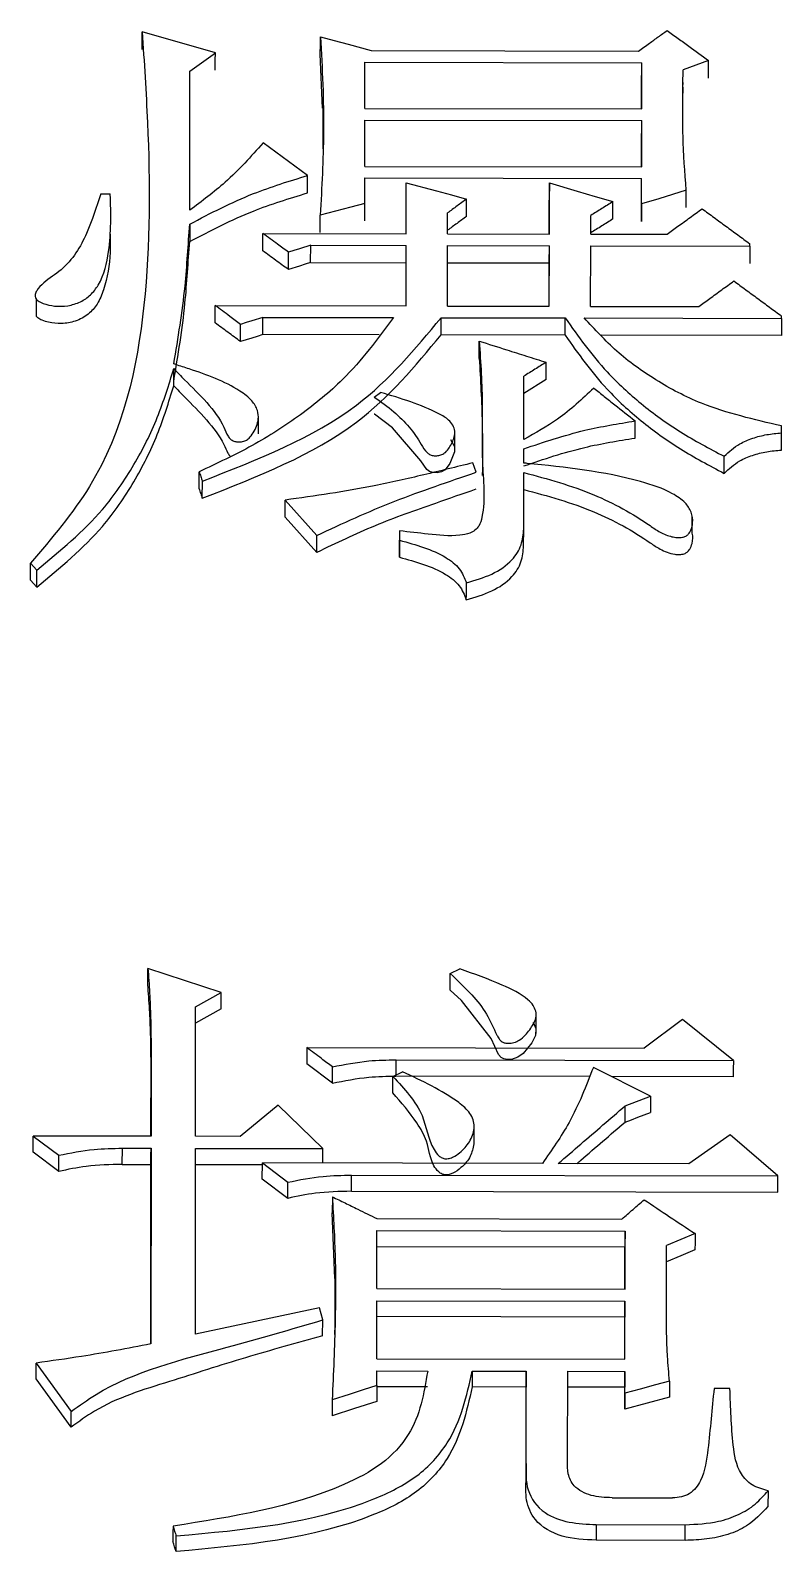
# Model space of a CAD drawing. Header units: millimetres. Extents: x 2301 to 4250, y 838 to 2217.
# Drawn here: x 2709.38 to 2711.93, y 1980.9 to 1986.07 of the extents above; entities that cross this region are included whole.
import ezdxf

# ---------------------------------------------------------------- set-up
doc = ezdxf.new("R2010")
doc.units = ezdxf.units.MM

msp = doc.modelspace()

# ---------------------------------------------------------------- linework, layer by layer
at = {"color": 7, "linetype": 'Continuous', "lineweight": 25}
for p, q in [((2709.756, 1986.0087), (2709.7563, 1986.0686)), ((2710.0051, 1985.9974), (2709.7563, 1986.0685)), ((2709.9185, 1985.9348), (2710.0051, 1985.9974)), ((2710.369, 1985.8084), (2710.3618, 1985.9919)), ((2710.5351, 1986.0043), (2711.4438, 1986.0027)), ((2709.9182, 1985.462), (2709.9185, 1985.9348)), ((2710.5134, 1985.8079), (2710.5135, 1985.9651)), ((2710.5135, 1985.9651), (2711.4546, 1985.9634)), ((2711.4545, 1985.8061), (2711.4546, 1985.9634)), ((2711.4543, 1985.8061), (2711.4543, 1985.9037)), ((2711.5949, 1985.8799), (2711.5948, 1985.8595)), ((2711.5949, 1985.8799), (2711.595, 1985.8957)), ((2710.3709, 1985.8097), (2710.3706, 1985.6701)), ((2710.5134, 1985.8079), (2711.4545, 1985.8061)), ((2710.5133, 1985.6109), (2710.5134, 1985.7685)), ((2710.5134, 1985.7685), (2711.4545, 1985.7668)), ((2711.4544, 1985.6092), (2711.4545, 1985.7668)), ((2710.3185, 1985.5797), (2710.1672, 1985.6904)), ((2711.4542, 1985.6092), (2711.4542, 1985.7073)), ((2710.5132, 1985.5715), (2711.4543, 1985.5697)), ((2710.5132, 1985.4846), (2710.5132, 1985.5715)), ((2710.5133, 1985.6109), (2711.4544, 1985.6092)), ((2711.4543, 1985.4829), (2711.4543, 1985.5697)), ((2709.6154, 1985.5179), (2709.6478, 1985.5178)), ((2710.6538, 1985.3816), (2710.6539, 1985.5554)), ((2711.1406, 1985.5545), (2711.1404, 1985.4954)), ((2711.1405, 1985.3807), (2711.1406, 1985.5545)), ((2711.6055, 1985.4708), (2711.6058, 1985.53)), ((2710.6535, 1985.3816), (2710.6536, 1985.4962)), ((2711.1403, 1985.3807), (2711.1404, 1985.4954)), ((2711.4541, 1985.4238), (2711.4541, 1985.5105)), ((2711.4543, 1985.4829), (2711.4541, 1985.4238)), ((2709.6496, 1985.4394), (2709.6496, 1985.4397)), ((2709.9182, 1985.4146), (2709.918, 1985.3556)), ((2710.3615, 1985.3864), (2710.3617, 1985.4454)), ((2710.7944, 1985.3814), (2710.7944, 1985.4525)), ((2711.2812, 1985.3805), (2711.2812, 1985.4437)), ((2710.1667, 1985.3236), (2710.167, 1985.3825)), ((2710.167, 1985.3825), (2710.6538, 1985.3816)), ((2710.7944, 1985.3814), (2711.1405, 1985.3807)), ((2711.2812, 1985.3805), (2711.5408, 1985.38)), ((2710.2532, 1985.2602), (2710.2535, 1985.3191)), ((2710.329, 1985.2838), (2710.3292, 1985.3427)), ((2710.3292, 1985.3427), (2710.6537, 1985.3421)), ((2710.6535, 1985.2832), (2710.6537, 1985.3421)), ((2710.6536, 1985.1361), (2710.6537, 1985.3421)), ((2710.7942, 1985.1358), (2710.7944, 1985.3418)), ((2710.7944, 1985.3418), (2711.1405, 1985.3412)), ((2711.1403, 1985.2823), (2711.1405, 1985.3412)), ((2711.1404, 1985.1352), (2711.1405, 1985.3412)), ((2711.281, 1985.1349), (2711.2811, 1985.3409)), ((2711.2811, 1985.3409), (2711.822, 1985.3399)), ((2711.822, 1985.3399), (2711.8218, 1985.281)), ((2711.822, 1985.3399), (2711.822, 1985.3478)), ((2710.329, 1985.2838), (2710.6535, 1985.2832)), ((2710.6534, 1985.1361), (2710.6535, 1985.2832)), ((2710.7941, 1985.2829), (2711.1403, 1985.2823)), ((2711.1402, 1985.1352), (2711.1403, 1985.2823)), ((2709.3958, 1985.1607), (2709.3956, 1985.1016)), ((2710.0043, 1985.0786), (2710.0046, 1985.1373)), ((2710.0046, 1985.1373), (2710.6536, 1985.1361)), ((2710.7942, 1985.1358), (2711.1404, 1985.1352)), ((2711.281, 1985.1349), (2711.6488, 1985.1343)), ((2710.0908, 1985.0151), (2710.0911, 1985.0736)), ((2710.1666, 1985.0387), (2710.1668, 1985.0973)), ((2710.1668, 1985.0973), (2710.6103, 1985.0965)), ((2710.7723, 1985.0376), (2710.7726, 1985.0962)), ((2710.7726, 1985.0962), (2711.1945, 1985.0954)), ((2711.2594, 1985.0953), (2711.93, 1985.0941)), ((2711.93, 1985.0941), (2711.9298, 1985.0355)), ((2711.93, 1985.0941), (2711.93, 1985.102)), ((2710.5622, 1985.038), (2710.1666, 1985.0387)), ((2711.1942, 1985.0368), (2710.7723, 1985.0376)), ((2711.9298, 1985.0355), (2711.3171, 1985.0366)), ((2709.8636, 1984.8648), (2709.8638, 1984.9232)), ((2711.0536, 1984.6821), (2711.0537, 1984.8971)), ((2711.1292, 1984.8863), (2711.0535, 1984.8387)), ((2710.5453, 1984.8264), (2710.5669, 1984.8423)), ((2710.1514, 1984.7017), (2710.1516, 1984.7601)), ((2711.432, 1984.687), (2711.4322, 1984.7451)), ((2710.8189, 1984.6411), (2710.8191, 1984.6995)), ((2711.9295, 1984.6463), (2711.9298, 1984.7044)), ((2711.9298, 1984.7044), (2711.9298, 1984.7283)), ((2711.0535, 1984.6022), (2711.0536, 1984.6502)), ((2710.8912, 1984.5707), (2710.8804, 1984.6026)), ((2711.7348, 1984.567), (2711.735, 1984.625)), ((2709.9499, 1984.5145), (2709.9501, 1984.5724)), ((2709.9607, 1984.4826), (2709.9609, 1984.5405)), ((2711.0534, 1984.3786), (2711.0535, 1984.5701)), ((2710.2421, 1984.476), (2710.3502, 1984.3559)), ((2710.35, 1984.2982), (2710.2419, 1984.4182)), ((2711.626, 1984.3639), (2711.6262, 1984.4219)), ((2710.35, 1984.2982), (2710.3502, 1984.3559)), ((2710.6312, 1984.2817), (2710.6315, 1984.3393)), ((2710.6315, 1984.3713), (2710.6313, 1984.3136)), ((2710.6315, 1984.3713), (2710.6315, 1984.3393)), ((2711.0531, 1984.3209), (2711.0534, 1984.3786)), ((2710.6313, 1984.3136), (2710.6312, 1984.2817)), ((2709.3765, 1984.2039), (2709.3768, 1984.2614)), ((2709.3766, 1984.2616), (2709.3982, 1984.2375)), ((2709.398, 1984.18), (2709.3982, 1984.2375)), ((2709.398, 1984.18), (2709.3764, 1984.2041)), ((2710.0247, 1982.8021), (2709.776, 1982.8839)), ((2710.8036, 1982.8658), (2710.836, 1982.8819)), ((2710.8034, 1982.8101), (2710.8036, 1982.8658)), ((2709.9381, 1982.7534), (2710.0247, 1982.8021)), ((2709.9378, 1982.3127), (2709.9381, 1982.7534)), ((2710.0245, 1982.7465), (2709.9379, 1982.6978)), ((2711.0952, 1982.6627), (2711.0955, 1982.7187)), ((2711.5931, 1982.7096), (2711.4633, 1982.6121)), ((2711.7661, 1982.5707), (2711.5931, 1982.7096)), ((2709.7866, 1982.6314), (2709.7864, 1982.313)), ((2709.7864, 1982.5761), (2709.7866, 1982.6314)), ((2709.7862, 1982.313), (2709.7864, 1982.5761)), ((2710.3166, 1982.6142), (2711.4633, 1982.6121)), ((2710.6193, 1982.5211), (2710.6195, 1982.5728)), ((2710.6195, 1982.5728), (2711.7661, 1982.5707)), ((2710.4029, 1982.4935), (2710.3164, 1982.5588)), ((2710.4029, 1982.4935), (2710.4031, 1982.5488)), ((2710.6087, 1982.5158), (2710.6411, 1982.532)), ((2711.2765, 1982.5163), (2710.6192, 1982.5175)), ((2711.4848, 1982.4488), (2711.2901, 1982.5471)), ((2711.7659, 1982.5154), (2711.3514, 1982.5162)), ((2710.2191, 1982.4184), (2710.0893, 1982.3124)), ((2710.3705, 1982.271), (2710.2191, 1982.4184)), ((2711.398, 1982.3612), (2711.3982, 1982.4163)), ((2711.3982, 1982.4163), (2711.4848, 1982.4488)), ((2709.3859, 1982.2587), (2709.3861, 1982.3137)), ((2709.3861, 1982.3137), (2709.4726, 1982.2481)), ((2709.7864, 1982.313), (2709.3861, 1982.3137)), ((2710.0893, 1982.3124), (2709.9378, 1982.3127)), ((2710.8848, 1982.2863), (2710.885, 1982.3418)), ((2711.7551, 1982.3175), (2711.6144, 1982.2196)), ((2711.9173, 1982.1781), (2711.7551, 1982.3175)), ((2709.4724, 1982.1932), (2709.3859, 1982.2587)), ((2709.6887, 1982.2173), (2709.689, 1982.2722)), ((2709.689, 1982.2722), (2709.7863, 1982.2721)), ((2709.7863, 1982.2721), (2709.7859, 1981.607)), ((2709.9373, 1981.6397), (2709.9378, 1982.2718)), ((2709.9378, 1982.2718), (2710.3705, 1982.271)), ((2709.4724, 1982.1932), (2709.4726, 1982.2481)), ((2709.6887, 1982.2173), (2709.7861, 1982.2171)), ((2709.7857, 1981.6069), (2709.7861, 1982.2171)), ((2709.9375, 1982.2169), (2710.1649, 1982.2164)), ((2710.1647, 1982.1674), (2710.1649, 1982.2222)), ((2710.1649, 1982.2222), (2710.2514, 1982.1566)), ((2711.1168, 1982.2205), (2710.1649, 1982.2222)), ((2711.6144, 1982.2196), (2711.1709, 1982.2204)), ((2710.2512, 1982.1018), (2710.1647, 1982.1674)), ((2710.4675, 1982.126), (2710.4678, 1982.1807)), ((2710.4678, 1982.1807), (2711.9173, 1982.1781)), ((2710.4028, 1982.1071), (2710.4026, 1982.0524)), ((2710.4675, 1982.126), (2711.917, 1982.1233)), ((2710.4111, 1981.8289), (2710.4026, 1982.0524)), ((2710.5542, 1982.033), (2711.3871, 1982.0315)), ((2710.554, 1981.7949), (2710.5542, 1981.992)), ((2710.5542, 1981.992), (2711.3979, 1981.9905)), ((2711.3979, 1981.9905), (2711.3977, 1981.9359)), ((2711.3978, 1981.7933), (2711.3979, 1981.9905)), ((2711.3977, 1981.9359), (2710.5539, 1981.9375)), ((2711.3976, 1981.7933), (2711.3977, 1981.9359)), ((2711.5383, 1981.6861), (2711.5385, 1981.941)), ((2710.554, 1981.7949), (2711.3978, 1981.7933)), ((2710.5538, 1981.5561), (2710.554, 1981.7538)), ((2710.554, 1981.7538), (2711.3977, 1981.7522)), ((2711.3977, 1981.7522), (2711.3975, 1981.698)), ((2711.3976, 1981.5546), (2711.3977, 1981.7522)), ((2710.3593, 1981.7294), (2709.9373, 1981.6397)), ((2710.3701, 1981.6883), (2710.3593, 1981.7294)), ((2711.3975, 1981.698), (2710.5538, 1981.6995)), ((2711.3974, 1981.5546), (2711.3975, 1981.698)), ((2710.3698, 1981.6341), (2710.3701, 1981.6882)), ((2709.3961, 1981.4878), (2709.3964, 1981.5418)), ((2709.3964, 1981.5418), (2709.515, 1981.377)), ((2710.5538, 1981.5561), (2711.3976, 1981.5546)), ((2709.5147, 1981.3232), (2709.3961, 1981.4878)), ((2710.5538, 1981.5149), (2710.7269, 1981.5146)), ((2710.5538, 1981.4654), (2710.5538, 1981.5149)), ((2710.8783, 1981.5143), (2710.8781, 1981.4604)), ((2710.8783, 1981.5143), (2711.0622, 1981.514)), ((2711.062, 1981.2002), (2711.0622, 1981.514)), ((2711.0622, 1981.514), (2711.062, 1981.4601)), ((2711.2026, 1981.2082), (2711.2029, 1981.5137)), ((2711.2029, 1981.5137), (2711.3976, 1981.5134)), ((2711.3976, 1981.5134), (2711.3973, 1981.4594)), ((2711.3975, 1981.4391), (2711.3976, 1981.5134)), ((2710.5538, 1981.4654), (2710.5535, 1981.4116)), ((2710.7266, 1981.4607), (2710.5538, 1981.461)), ((2711.062, 1981.4601), (2710.8781, 1981.4604)), ((2711.0618, 1981.1467), (2711.062, 1981.4601)), ((2711.3973, 1981.4594), (2711.2026, 1981.4598)), ((2711.3973, 1981.3853), (2711.3973, 1981.4594)), ((2711.549, 1981.4801), (2711.5487, 1981.4262)), ((2711.7545, 1981.455), (2711.7004, 1981.4551)), ((2709.5147, 1981.3232), (2709.515, 1981.377)), ((2711.062, 1981.2002), (2711.0618, 1981.1466)), ((2711.0603, 1981.1627), (2711.06, 1981.1086)), ((2711.354, 1981.0838), (2711.5595, 1981.0834)), ((2711.8841, 1981.1077), (2711.8838, 1981.0543)), ((2711.2998, 1980.9928), (2711.2996, 1980.9395)), ((2711.2998, 1980.9928), (2711.6027, 1980.9922)), ((2711.6025, 1980.9389), (2711.6027, 1980.9922)), ((2709.8717, 1980.9007), (2709.8719, 1980.9539)), ((2711.6025, 1980.9389), (2711.2996, 1980.9395))]:
    msp.add_line(p, q, dxfattribs=at)
at = {"color": 7, "linetype": 'Continuous', "lineweight": 25, "flags": 128}
for points in [[(2710.3618, 1985.9919), (2710.362, 1986.0254), (2710.3621, 1986.0517)], [(2710.3621, 1986.0517), (2710.4094, 1986.0388), (2710.4568, 1986.0258), (2710.5351, 1986.0043)], [(2710.0048, 1985.9377), (2710.005, 1985.9712), (2710.0051, 1985.9974)], [(2711.4543, 1985.9037), (2711.4545, 1985.9371), (2711.4546, 1985.9634)], [(2711.6817, 1985.9708), (2711.6601, 1985.963), (2711.6385, 1985.9552), (2711.6168, 1985.9474), (2711.5952, 1985.9395)], [(2711.6815, 1985.9111), (2711.6816, 1985.9445), (2711.6817, 1985.9708)], [(2711.4542, 1985.7073), (2711.4544, 1985.7406), (2711.4545, 1985.7668)], [(2710.3183, 1985.5205), (2710.3184, 1985.5501), (2710.3185, 1985.5797)], [(2711.4541, 1985.5105), (2711.4542, 1985.5437), (2711.4543, 1985.5697)], [(2710.6536, 1985.4962), (2710.6538, 1985.5294), (2710.6539, 1985.5554)], [(2710.6539, 1985.5554), (2710.7566, 1985.5276), (2710.808, 1985.5137), (2710.8594, 1985.4998)], [(2711.1406, 1985.5545), (2711.2346, 1985.5269), (2711.2958, 1985.5089), (2711.3569, 1985.491)], [(2711.6058, 1985.53), (2711.5591, 1985.5155), (2711.5125, 1985.501), (2711.4543, 1985.4829)], [(2710.5132, 1985.4846), (2710.4656, 1985.4723), (2710.4137, 1985.4588), (2710.3617, 1985.4454)], [(2710.5129, 1985.4255), (2710.5131, 1985.4586), (2710.5132, 1985.4846)], [(2710.8591, 1985.4407), (2710.8592, 1985.4738), (2710.8594, 1985.4998)], [(2711.3567, 1985.4319), (2711.3568, 1985.465), (2711.3569, 1985.491)], [(2710.3292, 1985.3427), (2710.2913, 1985.3309), (2710.2724, 1985.325), (2710.2535, 1985.3191)], [(2710.329, 1985.2838), (2710.31, 1985.2779), (2710.2911, 1985.272), (2710.2532, 1985.2602)], [(2710.1668, 1985.0973), (2710.1289, 1985.0855), (2710.11, 1985.0796), (2710.0911, 1985.0736)], [(2711.1942, 1985.0368), (2711.1943, 1985.0563), (2711.1944, 1985.0759), (2711.1945, 1985.0954)], [(2710.1666, 1985.0387), (2710.1476, 1985.0328), (2710.1287, 1985.0269), (2710.0908, 1985.0151)], [(2710.9021, 1984.9581), (2710.9022, 1984.9873), (2710.9023, 1985.0166)], [(2711.1292, 1984.8863), (2711.1293, 1984.919), (2711.1295, 1984.9446)], [(2710.805, 1984.6825), (2710.8178, 1984.6583), (2710.8186, 1984.6398), (2710.8021, 1984.6004), (2710.7859, 1984.5795), (2710.7739, 1984.5724), (2710.7597, 1984.5691), (2710.7446, 1984.5697), (2710.7333, 1984.5735), (2710.7242, 1984.5801), (2710.7036, 1984.61), (2710.6078, 1984.7214), (2710.5457, 1984.7677), (2710.5451, 1984.7682), (2710.5451, 1984.7682)], [(2710.2419, 1984.4182), (2710.242, 1984.4506), (2710.2421, 1984.476)], [(2710.8583, 1984.1373), (2710.8584, 1984.1536), (2710.8584, 1984.1698), (2710.8586, 1984.1947)], [(2709.7757, 1982.8282), (2709.7758, 1982.8594), (2709.776, 1982.8839)], [(2710.0245, 1982.7465), (2710.0246, 1982.7776), (2710.0247, 1982.8021)], [(2711.0856, 1982.7014), (2711.0946, 1982.6793), (2711.0937, 1982.6558), (2711.0807, 1982.6311), (2711.051, 1982.5943), (2711.0333, 1982.5818), (2711.0116, 1982.5745), (2710.9968, 1982.5737), (2710.9861, 1982.5758), (2710.9769, 1982.581), (2710.9678, 1982.5914), (2710.9425, 1982.6451), (2710.8415, 1982.7744), (2710.8034, 1982.8101), (2710.8034, 1982.8101)], [(2710.3166, 1982.6142), (2710.3165, 1982.5832), (2710.3164, 1982.5588)], [(2711.7661, 1982.5707), (2711.766, 1982.5398), (2711.7659, 1982.5154)], [(2710.6084, 1982.4605), (2710.6085, 1982.4815), (2710.6086, 1982.4986), (2710.6087, 1982.5158)], [(2711.4848, 1982.4488), (2711.4846, 1982.4179), (2711.4845, 1982.3937)], [(2711.398, 1982.3612), (2711.4196, 1982.3693), (2711.4413, 1982.3774), (2711.4845, 1982.3937)], [(2709.7861, 1982.2171), (2709.7862, 1982.2479), (2709.7863, 1982.2721)], [(2710.3703, 1982.2219), (2710.3704, 1982.2468), (2710.3705, 1982.271)], [(2710.2512, 1982.1018), (2710.2513, 1982.1292), (2710.2514, 1982.1566)], [(2711.917, 1982.1233), (2711.9172, 1982.154), (2711.9173, 1982.1781)], [(2711.6359, 1981.9818), (2711.5872, 1981.9614), (2711.5385, 1981.941)], [(2711.6359, 1981.9818), (2711.6358, 1981.9513), (2711.6356, 1981.9273)], [(2711.6356, 1981.9273), (2711.587, 1981.9069), (2711.5383, 1981.8865)], [(2710.5538, 1981.4654), (2710.5072, 1981.4503), (2710.4605, 1981.4351), (2710.4023, 1981.4162)], [(2711.3975, 1981.4391), (2711.3974, 1981.409), (2711.3973, 1981.3853)], [(2711.549, 1981.4801), (2711.5014, 1981.4672), (2711.4495, 1981.4532), (2711.3975, 1981.4391)], [(2710.4023, 1981.4162), (2710.4022, 1981.3861), (2710.4021, 1981.3624)], [(2710.5535, 1981.4116), (2710.4778, 1981.387), (2710.4021, 1981.3624)], [(2711.5487, 1981.4262), (2711.473, 1981.4058), (2711.3973, 1981.3853)], [(2709.8611, 1980.9871), (2709.861, 1980.9655), (2709.8609, 1980.9497), (2709.8609, 1980.9339)]]:
    msp.add_lwpolyline(points, dxfattribs=at)
at = {"color": 7, "linetype": 'Continuous', "lineweight": 25}
for points, knots in [([(2709.7563, 1986.0685), (2709.763, 1985.9656), (2709.783, 1985.657), (2709.7855, 1985.1389), (2709.6704, 1984.607), (2709.449, 1984.3465), (2709.3768, 1984.2615)], [0, 0, 0, 0, 0.166549, 0.499386, 0.836693, 1, 1, 1, 1]), ([(2710.3621, 1986.0517), (2710.3652, 1985.9977), (2710.3715, 1985.8896), (2710.3748, 1985.6875), (2710.3668, 1985.5393), (2710.3617, 1985.4454)], [0, 0, 0, 0, 0.268275, 0.536589, 1, 1, 1, 1]), ([(2711.4438, 1986.0027), (2711.4561, 1986.0116), (2711.4786, 1986.0278), (2711.511, 1986.0513), (2711.5311, 1986.0658), (2711.5412, 1986.0731)], [0, 0, 0, 0, 0.380769, 0.690384, 1, 1, 1, 1]), ([(2711.5412, 1986.0731), (2711.5535, 1986.0641), (2711.5782, 1986.0461), (2711.6251, 1986.0121), (2711.6596, 1985.9869), (2711.6817, 1985.9708)], [0, 0, 0, 0, 0.263606, 0.527212, 1, 1, 1, 1]), ([(2711.6058, 1985.53), (2711.6013, 1985.5912), (2711.5946, 1985.6831), (2711.5938, 1985.8196), (2711.5947, 1985.8949), (2711.5952, 1985.9395)], [0, 0, 0, 0, 0.448128, 0.672146, 1, 1, 1, 1]), ([(2710.1671, 1985.6904), (2710.1261, 1985.6444), (2710.0524, 1985.5617), (2709.9595, 1985.4926), (2709.9182, 1985.462)], [0, 0, 0, 0, 0.556386, 1, 1, 1, 1]), ([(2709.9182, 1985.4146), (2709.9888, 1985.4515), (2710.1154, 1985.5175), (2710.2563, 1985.5607), (2710.3185, 1985.5797)], [0, 0, 0, 0, 0.557889, 1, 1, 1, 1]), ([(2709.6154, 1985.5179), (2709.6012, 1985.4727), (2709.5727, 1985.3819), (2709.5087, 1985.2728), (2709.4294, 1985.2238), (2709.4003, 1985.1945), (2709.3922, 1985.1775), (2709.3917, 1985.1679), (2709.3952, 1985.1601), (2709.4044, 1985.1516), (2709.4254, 1985.1416), (2709.4597, 1985.1343), (2709.5042, 1985.1349), (2709.5469, 1985.1486), (2709.5834, 1985.1732), (2709.6247, 1985.2295), (2709.6512, 1985.347), (2709.6503, 1985.4514), (2709.6479, 1985.5168), (2709.6478, 1985.5178)], [0, 0, 0, 0, 0.151233, 0.303883, 0.374011, 0.409204, 0.423453, 0.431523, 0.439658, 0.449578, 0.466985, 0.502292, 0.54077, 0.580871, 0.619435, 0.66251, 0.788746, 0.996839, 1, 1, 1, 1]), ([(2709.918, 1985.3556), (2709.9886, 1985.3924), (2710.1152, 1985.4584), (2710.256, 1985.5015), (2710.3183, 1985.5205)], [0, 0, 0, 0, 0.557853, 1, 1, 1, 1]), ([(2710.8594, 1985.4998), (2710.8539, 1985.4958), (2710.8431, 1985.488), (2710.8269, 1985.4761), (2710.8107, 1985.4643), (2710.7998, 1985.4564), (2710.7944, 1985.4525)], [0, 0, 0, 0, 0.25, 0.5, 0.75, 1, 1, 1, 1]), ([(2711.3569, 1985.491), (2711.3506, 1985.487), (2711.338, 1985.4792), (2711.3191, 1985.4673), (2711.3001, 1985.4555), (2711.2875, 1985.4476), (2711.2812, 1985.4437)], [0, 0, 0, 0, 0.25, 0.5, 0.75, 1, 1, 1, 1]), ([(2711.5408, 1985.38), (2711.5531, 1985.389), (2711.5792, 1985.408), (2711.6188, 1985.4369), (2711.6462, 1985.4568), (2711.6598, 1985.4667)], [0, 0, 0, 0, 0.3115382, 0.6557691, 1, 1, 1, 1]), ([(2711.6598, 1985.4667), (2711.6733, 1985.4568), (2711.7004, 1985.437), (2711.7409, 1985.4073), (2711.7815, 1985.3776), (2711.8085, 1985.3577), (2711.822, 1985.3478)], [0, 0, 0, 0, 0.25, 0.5, 0.749999, 1, 1, 1, 1]), ([(2709.8638, 1984.939), (2709.8785, 1985.0271), (2709.899, 1985.1503), (2709.9105, 1985.3091), (2709.9156, 1985.3794), (2709.9182, 1985.4146)], [0, 0, 0, 0, 0.556742, 0.778364, 1, 1, 1, 1]), ([(2710.8591, 1985.4407), (2710.8483, 1985.4328), (2710.8267, 1985.4171), (2710.8051, 1985.4014), (2710.7944, 1985.3936)], [0, 0, 0, 0, 0.501621, 1, 1, 1, 1]), ([(2711.3567, 1985.4319), (2711.3441, 1985.424), (2711.3189, 1985.4083), (2711.2937, 1985.3926), (2711.2812, 1985.3848)], [0, 0, 0, 0, 0.501389, 1, 1, 1, 1]), ([(2709.6474, 1985.3803), (2709.6478, 1985.3597), (2709.6489, 1985.2963), (2709.6356, 1985.2157), (2709.6075, 1985.1446), (2709.5747, 1985.1066), (2709.5315, 1985.0829), (2709.4834, 1985.0743), (2709.4445, 1985.0783), (2709.4177, 1985.0864), (2709.4028, 1985.0937), (2709.3974, 1985.0997), (2709.3957, 1985.1017)], [0, 0, 0, 0, 0.1404053, 0.4302282, 0.5473222, 0.6428924, 0.7387769, 0.8266899, 0.9073746, 0.9498224, 0.983728, 1, 1, 1, 1]), ([(2710.2535, 1985.3191), (2710.2411, 1985.3281), (2710.2205, 1985.3432), (2710.1917, 1985.3644), (2710.1752, 1985.3765), (2710.167, 1985.3825)], [0, 0, 0, 0, 0.42836, 0.71418, 1, 1, 1, 1]), ([(2709.8636, 1984.8807), (2709.8783, 1984.9687), (2709.8988, 1985.0918), (2709.9103, 1985.2505), (2709.9154, 1985.3205), (2709.918, 1985.3556)], [0, 0, 0, 0, 0.557466, 0.778726, 1, 1, 1, 1]), ([(2710.2532, 1985.2602), (2710.2388, 1985.2707), (2710.21, 1985.2919), (2710.1812, 1985.313), (2710.1667, 1985.3236)], [0, 0, 0, 0, 0.4999989, 1, 1, 1, 1]), ([(2711.6488, 1985.1343), (2711.6612, 1985.1433), (2711.6872, 1985.1623), (2711.7269, 1985.1913), (2711.7542, 1985.2113), (2711.7678, 1985.2212)], [0, 0, 0, 0, 0.311538, 0.655769, 1, 1, 1, 1]), ([(2711.7678, 1985.2212), (2711.7814, 1985.2113), (2711.8084, 1985.1914), (2711.8489, 1985.1616), (2711.8895, 1985.1318), (2711.9165, 1985.1119), (2711.93, 1985.102)], [0, 0, 0, 0, 0.25, 0.5, 0.749999, 1, 1, 1, 1]), ([(2710.0911, 1985.0736), (2710.0787, 1985.0827), (2710.0581, 1985.0979), (2710.0293, 1985.1191), (2710.0128, 1985.1312), (2710.0046, 1985.1373)], [0, 0, 0, 0, 0.42836, 0.71418, 1, 1, 1, 1]), ([(2710.6103, 1985.0965), (2710.5567, 1985.0238), (2710.4678, 1984.9033), (2710.2961, 1984.7631), (2710.1323, 1984.6578), (2710.0111, 1984.601), (2709.9501, 1984.5724)], [0, 0, 0, 0, 0.333002, 0.552476, 0.774971, 1, 1, 1, 1]), ([(2709.9609, 1984.5405), (2710.1494, 1984.6142), (2710.481, 1984.7439), (2710.6847, 1984.99), (2710.7726, 1985.0962)], [0, 0, 0, 0, 0.568507, 1, 1, 1, 1]), ([(2710.0908, 1985.0151), (2710.0764, 1985.0257), (2710.0476, 1985.0469), (2710.0187, 1985.0681), (2710.0043, 1985.0786)], [0, 0, 0, 0, 0.499999, 1, 1, 1, 1]), ([(2711.1945, 1985.0954), (2711.239, 1985.0324), (2711.3127, 1984.9281), (2711.4512, 1984.8018), (2711.5843, 1984.7048), (2711.6846, 1984.6517), (2711.735, 1984.625)], [0, 0, 0, 0, 0.333809, 0.553089, 0.775219, 1, 1, 1, 1]), ([(2711.9298, 1984.7283), (2711.8369, 1984.7497), (2711.685, 1984.7848), (2711.5008, 1984.8809), (2711.366, 1984.9792), (2711.2947, 1985.0568), (2711.2594, 1985.0953)], [0, 0, 0, 0, 0.3474556, 0.5685851, 0.7859793, 1, 1, 1, 1]), ([(2709.9607, 1984.4826), (2710.1492, 1984.5562), (2710.4807, 1984.6857), (2710.6844, 1984.9315), (2710.7723, 1985.0376)], [0, 0, 0, 0, 0.568619, 1, 1, 1, 1]), ([(2710.9023, 1985.0166), (2710.9071, 1984.9429), (2710.916, 1984.8066), (2710.9075, 1984.6073), (2710.9254, 1984.4704), (2710.9048, 1984.3915), (2710.8887, 1984.3728), (2710.8664, 1984.3612), (2710.8121, 1984.3513), (2710.7314, 1984.3601), (2710.6637, 1984.3677), (2710.6315, 1984.3713)], [0, 0, 0, 0, 0.257646, 0.476387, 0.695123, 0.731871, 0.752191, 0.772588, 0.805426, 0.907711, 1, 1, 1, 1]), ([(2710.9023, 1985.0166), (2710.9334, 1985.0067), (2710.9868, 1984.9898), (2711.0625, 1984.9659), (2711.1071, 1984.9517), (2711.1295, 1984.9446)], [0, 0, 0, 0, 0.4104162, 0.7052081, 1, 1, 1, 1]), ([(2711.1942, 1985.0368), (2711.2387, 1984.9739), (2711.3125, 1984.8697), (2711.451, 1984.7436), (2711.584, 1984.6467), (2711.6843, 1984.5937), (2711.7348, 1984.567)], [0, 0, 0, 0, 0.333729, 0.553, 0.775157, 1, 1, 1, 1]), ([(2710.9021, 1984.9581), (2710.9063, 1984.8844), (2710.9139, 1984.752), (2710.9131, 1984.6189), (2710.9127, 1984.5599)], [0, 0, 0, 0, 0.556133, 1, 1, 1, 1]), ([(2709.3982, 1984.2375), (2709.4775, 1984.3035), (2709.6073, 1984.4115), (2709.7318, 1984.5947), (2709.8124, 1984.7558), (2709.8467, 1984.8675), (2709.8638, 1984.9231)], [0, 0, 0, 0, 0.345608, 0.56562, 0.783503, 1, 1, 1, 1]), ([(2709.8638, 1984.9231), (2709.876, 1984.9104), (2709.9369, 1984.8468), (2710.0155, 1984.776), (2710.0435, 1984.6992), (2710.0558, 1984.683), (2710.0675, 1984.6763), (2710.0809, 1984.6734), (2710.0948, 1984.6739), (2710.1086, 1984.6781), (2710.123, 1984.6883), (2710.1397, 1984.7126), (2710.1534, 1984.7448), (2710.1499, 1984.7836), (2710.1287, 1984.8179), (2710.0549, 1984.8734), (2709.9613, 1984.9077), (2709.8834, 1984.9325), (2709.8661, 1984.9383), (2709.8638, 1984.939)], [0, 0, 0, 0, 0.066204, 0.33142, 0.376157, 0.392118, 0.408271, 0.422238, 0.437556, 0.454093, 0.470574, 0.499859, 0.567145, 0.606966, 0.655923, 0.720619, 0.937683, 0.991732, 1, 1, 1, 1]), ([(2711.1295, 1984.9446), (2711.1231, 1984.9407), (2711.1105, 1984.9328), (2711.0916, 1984.9209), (2711.0726, 1984.909), (2711.06, 1984.901), (2711.0537, 1984.8971)], [0, 0, 0, 0, 0.25, 0.5, 0.75, 1, 1, 1, 1]), ([(2709.398, 1984.18), (2709.4773, 1984.246), (2709.6071, 1984.3538), (2709.7316, 1984.5368), (2709.8122, 1984.6977), (2709.8465, 1984.8092), (2709.8636, 1984.8648)], [0, 0, 0, 0, 0.345691, 0.565702, 0.783554, 1, 1, 1, 1]), ([(2709.8636, 1984.8648), (2709.8758, 1984.8521), (2709.9368, 1984.7886), (2710.0134, 1984.7162), (2710.0439, 1984.642), (2710.0523, 1984.6279), (2710.0565, 1984.6255), (2710.0568, 1984.6253)], [0, 0, 0, 0, 0.168709, 0.844573, 0.956136, 0.997019, 1, 1, 1, 1]), ([(2711.2916, 1984.8569), (2711.2525, 1984.82), (2711.182, 1984.7537), (2711.0931, 1984.7041), (2711.0536, 1984.6821)], [0, 0, 0, 0, 0.555111, 1, 1, 1, 1]), ([(2711.2917, 1984.8569), (2711.3036, 1984.8474), (2711.3274, 1984.8284), (2711.3743, 1984.7912), (2711.4092, 1984.7634), (2711.4322, 1984.7451)], [0, 0, 0, 0, 0.254578, 0.509156, 1, 1, 1, 1]), ([(2710.5453, 1984.8264), (2710.5682, 1984.8103), (2710.6119, 1984.7794), (2710.6655, 1984.7247), (2710.7005, 1984.6767), (2710.7182, 1984.6413), (2710.7359, 1984.6296), (2710.7484, 1984.6266), (2710.762, 1984.6267), (2710.7759, 1984.6302), (2710.7901, 1984.6395), (2710.8043, 1984.6602), (2710.817, 1984.6842), (2710.8209, 1984.711), (2710.8133, 1984.7311), (2710.7961, 1984.7525), (2710.7468, 1984.7799), (2710.6696, 1984.8116), (2710.6013, 1984.832), (2710.5669, 1984.8423)], [0, 0, 0, 0, 0.117405, 0.224509, 0.331508, 0.385093, 0.401497, 0.417937, 0.434587, 0.453948, 0.473457, 0.503443, 0.565753, 0.597793, 0.629829, 0.66369, 0.717981, 0.857975, 1, 1, 1, 1]), ([(2711.0536, 1984.6502), (2711.122, 1984.6734), (2711.2446, 1984.7149), (2711.3748, 1984.7359), (2711.4322, 1984.7451)], [0, 0, 0, 0, 0.5585498, 1, 1, 1, 1]), ([(2711.735, 1984.625), (2711.7516, 1984.6403), (2711.7791, 1984.6658), (2711.8316, 1984.6874), (2711.8794, 1984.7001), (2711.9129, 1984.7029), (2711.9298, 1984.7044)], [0, 0, 0, 0, 0.330678, 0.5509904, 0.7745699, 1, 1, 1, 1]), ([(2711.0533, 1984.5922), (2711.1218, 1984.6153), (2711.2444, 1984.6568), (2711.3745, 1984.6777), (2711.432, 1984.687)], [0, 0, 0, 0, 0.558526, 1, 1, 1, 1]), ([(2711.7348, 1984.567), (2711.7513, 1984.5823), (2711.7789, 1984.6078), (2711.8313, 1984.6293), (2711.8792, 1984.642), (2711.9127, 1984.6449), (2711.9295, 1984.6463)], [0, 0, 0, 0, 0.330569, 0.550885, 0.774506, 1, 1, 1, 1]), ([(2710.8804, 1984.6026), (2710.8248, 1984.589), (2710.7136, 1984.5616), (2710.5026, 1984.5128), (2710.3437, 1984.4904), (2710.2421, 1984.476)], [0, 0, 0, 0, 0.26507, 0.530167, 1, 1, 1, 1]), ([(2711.0535, 1984.5701), (2711.1346, 1984.5479), (2711.2889, 1984.5057), (2711.4364, 1984.4231), (2711.5163, 1984.3656), (2711.5488, 1984.3529), (2711.575, 1984.3482), (2711.5913, 1984.3486), (2711.6045, 1984.3531), (2711.6148, 1984.3612), (2711.6243, 1984.3765), (2711.6295, 1984.4023), (2711.6255, 1984.4357), (2711.6014, 1984.4714), (2711.5437, 1984.5101), (2711.3662, 1984.5697), (2711.1911, 1984.5877), (2711.0573, 1984.6018), (2711.0535, 1984.6022)], [0, 0, 0, 0, 0.188719, 0.358861, 0.391316, 0.423923, 0.437181, 0.45054, 0.459368, 0.468208, 0.481618, 0.505169, 0.538402, 0.57066, 0.612984, 0.701011, 0.991499, 1, 1, 1, 1]), ([(2709.9501, 1984.5724), (2709.9519, 1984.5671), (2709.9555, 1984.5564), (2709.9591, 1984.5458), (2709.9609, 1984.5405)], [0, 0, 0, 0, 0.500636, 1, 1, 1, 1]), ([(2710.3502, 1984.3559), (2710.4374, 1984.3964), (2710.5682, 1984.4573), (2710.7523, 1984.5228), (2710.8449, 1984.5547), (2710.8912, 1984.5707)], [0, 0, 0, 0, 0.499014, 0.749446, 1, 1, 1, 1]), ([(2709.9499, 1984.5145), (2709.9508, 1984.5118), (2709.9526, 1984.5064), (2709.9562, 1984.4958), (2709.9589, 1984.4878), (2709.9607, 1984.4826)], [0, 0, 0, 0, 0.25428, 0.50856, 1, 1, 1, 1]), ([(2710.891, 1984.5128), (2710.845, 1984.4969), (2710.7298, 1984.4572), (2710.5455, 1984.3917), (2710.4153, 1984.3294), (2710.35, 1984.2982)], [0, 0, 0, 0, 0.248794, 0.623464, 1, 1, 1, 1]), ([(2711.0533, 1984.5122), (2711.1344, 1984.4901), (2711.2891, 1984.448), (2711.4362, 1984.3649), (2711.5187, 1984.3063), (2711.5541, 1984.293), (2711.5831, 1984.2904), (2711.5981, 1984.2926), (2711.6103, 1984.2994), (2711.6204, 1984.3113), (2711.6275, 1984.3331), (2711.6307, 1984.3527), (2711.626, 1984.3638), (2711.6259, 1984.3639)], [0, 0, 0, 0, 0.359164, 0.684453, 0.743731, 0.820268, 0.843129, 0.866218, 0.882877, 0.904148, 0.939369, 0.999233, 1, 1, 1, 1]), ([(2710.6315, 1984.3393), (2710.6865, 1984.3242), (2710.7626, 1984.3033), (2710.8383, 1984.2453), (2710.8519, 1984.2114), (2710.8586, 1984.1947)], [0, 0, 0, 0, 0.572071, 0.789697, 1, 1, 1, 1]), ([(2710.8586, 1984.1947), (2710.8881, 1984.2033), (2710.9463, 1984.2202), (2711.0131, 1984.2657), (2711.0488, 1984.3225), (2711.0519, 1984.36), (2711.0534, 1984.3786)], [0, 0, 0, 0, 0.291567, 0.574035, 0.788626, 1, 1, 1, 1]), ([(2710.6312, 1984.2817), (2710.6863, 1984.2666), (2710.7623, 1984.2458), (2710.8381, 1984.1878), (2710.8516, 1984.154), (2710.8583, 1984.1373)], [0, 0, 0, 0, 0.572232, 0.789823, 1, 1, 1, 1]), ([(2710.8583, 1984.1373), (2710.8879, 1984.1459), (2710.946, 1984.1628), (2711.0129, 1984.2082), (2711.0485, 1984.2649), (2711.0516, 1984.3023), (2711.0531, 1984.3209)], [0, 0, 0, 0, 0.291715, 0.574226, 0.788746, 1, 1, 1, 1]), ([(2709.776, 1982.8839), (2709.778, 1982.856), (2709.7821, 1982.8001), (2709.7853, 1982.7159), (2709.7862, 1982.6596), (2709.7866, 1982.6315)], [0, 0, 0, 0, 0.332257, 0.666061, 1, 1, 1, 1]), ([(2710.8036, 1982.8658), (2710.8287, 1982.8422), (2710.8741, 1982.7993), (2710.9307, 1982.73), (2710.952, 1982.6764), (2710.9688, 1982.6445), (2710.9778, 1982.6347), (2710.9898, 1982.6295), (2711.0039, 1982.6283), (2711.0209, 1982.6313), (2711.0415, 1982.6402), (2711.0643, 1982.6619), (2711.0835, 1982.6877), (2711.0971, 1982.7156), (2711.0955, 1982.738), (2711.0861, 1982.7592), (2711.0514, 1982.7938), (2710.9656, 1982.8361), (2710.8845, 1982.8648), (2710.836, 1982.8819)], [0, 0, 0, 0, 0.133726, 0.243046, 0.352536, 0.371714, 0.391105, 0.403332, 0.418294, 0.440555, 0.463879, 0.498849, 0.561349, 0.592921, 0.624779, 0.654038, 0.687592, 0.813478, 1, 1, 1, 1]), ([(2709.7864, 1982.5761), (2709.7861, 1982.6041), (2709.7854, 1982.6602), (2709.7817, 1982.7442), (2709.7777, 1982.8002), (2709.7757, 1982.8282)], [0, 0, 0, 0, 0.332667, 0.666261, 1, 1, 1, 1]), ([(2710.4031, 1982.5488), (2710.3908, 1982.5581), (2710.3702, 1982.5737), (2710.3414, 1982.5955), (2710.3249, 1982.6079), (2710.3166, 1982.6142)], [0, 0, 0, 0, 0.42836, 0.714179, 1, 1, 1, 1]), ([(2710.4031, 1982.5488), (2710.4442, 1982.557), (2710.5154, 1982.5712), (2710.5885, 1982.5724), (2710.6195, 1982.5728)], [0, 0, 0, 0, 0.576873, 1, 1, 1, 1]), ([(2710.4029, 1982.4935), (2710.444, 1982.5017), (2710.5151, 1982.516), (2710.5883, 1982.5171), (2710.6192, 1982.5175)], [0, 0, 0, 0, 0.576909, 1, 1, 1, 1]), ([(2710.6087, 1982.5158), (2710.6481, 1982.4738), (2710.718, 1982.3996), (2710.7284, 1982.2955), (2710.7603, 1982.2491), (2710.7754, 1982.239), (2710.7893, 1982.2352), (2710.8047, 1982.2381), (2710.8223, 1982.2467), (2710.8479, 1982.2657), (2710.8743, 1982.2989), (2710.8906, 1982.3453), (2710.8744, 1982.3937), (2710.7919, 1982.462), (2710.7079, 1982.501), (2710.6411, 1982.532)], [0, 0, 0, 0, 0.206756, 0.366221, 0.399316, 0.414904, 0.429382, 0.446248, 0.465286, 0.496865, 0.558758, 0.621692, 0.6828, 0.74742, 1, 1, 1, 1]), ([(2711.2901, 1982.5471), (2711.2655, 1982.4837), (2711.2214, 1982.3697), (2711.1489, 1982.2663), (2711.1168, 1982.2205)], [0, 0, 0, 0, 0.557248, 1, 1, 1, 1]), ([(2710.8837, 1982.2867), (2710.8808, 1982.2724), (2710.8747, 1982.2426), (2710.8459, 1982.2092), (2710.8193, 1982.1896), (2710.8008, 1982.1824), (2710.788, 1982.1806), (2710.7751, 1982.1841), (2710.7601, 1982.1943), (2710.7345, 1982.2303), (2710.7305, 1982.2916), (2710.6819, 1982.3757), (2710.6372, 1982.4273), (2710.6084, 1982.4605)], [0, 0, 0, 0, 0.092563, 0.192988, 0.257776, 0.281241, 0.302537, 0.326047, 0.35135, 0.405048, 0.589364, 0.735346, 1, 1, 1, 1]), ([(2711.1709, 1982.2204), (2711.1964, 1982.2424), (2711.2471, 1982.2861), (2711.3229, 1982.3514), (2711.3731, 1982.3946), (2711.3982, 1982.4163)], [0, 0, 0, 0, 0.336867, 0.668433, 1, 1, 1, 1]), ([(2711.2342, 1982.2203), (2711.2386, 1982.224), (2711.2681, 1982.2494), (2711.3226, 1982.2964), (2711.3729, 1982.3396), (2711.398, 1982.3612)], [0, 0, 0, 0, 0.0798418, 0.5399202, 1, 1, 1, 1]), ([(2709.4726, 1982.2481), (2709.5124, 1982.2561), (2709.5835, 1982.2706), (2709.6567, 1982.2717), (2709.689, 1982.2722)], [0, 0, 0, 0, 0.558835, 1, 1, 1, 1]), ([(2709.6887, 1982.2173), (2709.6477, 1982.2164), (2709.5744, 1982.2148), (2709.5035, 1982.1998), (2709.4724, 1982.1932)], [0, 0, 0, 0, 0.561085, 1, 1, 1, 1]), ([(2710.2514, 1982.1566), (2710.2912, 1982.1646), (2710.3623, 1982.1791), (2710.4355, 1982.1802), (2710.4678, 1982.1807)], [0, 0, 0, 0, 0.558839, 1, 1, 1, 1]), ([(2710.4675, 1982.126), (2710.4264, 1982.1251), (2710.3532, 1982.1234), (2710.2823, 1982.1084), (2710.2512, 1982.1018)], [0, 0, 0, 0, 0.561089, 1, 1, 1, 1]), ([(2710.4028, 1982.1071), (2710.4067, 1982.0374), (2710.4145, 1981.8979), (2710.4135, 1981.6675), (2710.4064, 1981.5068), (2710.4023, 1981.4162)], [0, 0, 0, 0, 0.303779, 0.607607, 1, 1, 1, 1]), ([(2710.4028, 1982.1071), (2710.4172, 1982.1001), (2710.446, 1982.086), (2710.4965, 1982.0613), (2710.5325, 1982.0436), (2710.5542, 1982.033)], [0, 0, 0, 0, 0.2853637, 0.5707273, 1, 1, 1, 1]), ([(2711.3871, 1982.0315), (2711.3998, 1982.0424), (2711.4187, 1982.0588), (2711.444, 1982.0806), (2711.4566, 1982.0915), (2711.4629, 1982.097)], [0, 0, 0, 0, 0.499999, 0.749999, 1, 1, 1, 1]), ([(2711.4629, 1982.097), (2711.4917, 1982.0778), (2711.5494, 1982.0394), (2711.6071, 1982.001), (2711.6359, 1981.9818)], [0, 0, 0, 0, 0.5, 1, 1, 1, 1]), ([(2710.4118, 1981.8303), (2710.4118, 1981.7964), (2710.4117, 1981.7341), (2710.4109, 1981.6683), (2710.4105, 1981.6383)], [0, 0, 0, 0, 0.543533, 1, 1, 1, 1]), ([(2709.515, 1981.377), (2709.5426, 1981.3969), (2709.6936, 1981.5058), (2710.0034, 1981.5807), (2710.2628, 1981.6568), (2710.3701, 1981.6882)], [0, 0, 0, 0, 0.1160141, 0.634345, 1, 1, 1, 1]), ([(2711.549, 1981.4801), (2711.5465, 1981.5083), (2711.5422, 1981.5568), (2711.5395, 1981.6255), (2711.5387, 1981.6659), (2711.5383, 1981.6861)], [0, 0, 0, 0, 0.411595, 0.705741, 1, 1, 1, 1]), ([(2709.7859, 1981.607), (2709.7467, 1981.5993), (2709.6685, 1981.5841), (2709.5388, 1981.5617), (2709.4478, 1981.549), (2709.3964, 1981.5418)], [0, 0, 0, 0, 0.3033478, 0.6067283, 1, 1, 1, 1]), ([(2710.3698, 1981.6341), (2710.2821, 1981.61), (2710.1067, 1981.5619), (2709.8488, 1981.4778), (2709.637, 1981.414), (2709.5406, 1981.3424), (2709.5147, 1981.3232)], [0, 0, 0, 0, 0.295049, 0.590126, 0.890259, 1, 1, 1, 1]), ([(2710.7269, 1981.5146), (2710.7143, 1981.4393), (2710.6947, 1981.3219), (2710.5737, 1981.1934), (2710.3138, 1981.0585), (2710.062, 1981.0188), (2709.8611, 1980.9871)], [0, 0, 0, 0, 0.226131, 0.352776, 0.483485, 1, 1, 1, 1]), ([(2709.8719, 1980.9539), (2710.1041, 1980.975), (2710.3948, 1981.0013), (2710.6954, 1981.1502), (2710.8299, 1981.298), (2710.8594, 1981.4297), (2710.8783, 1981.5143)], [0, 0, 0, 0, 0.516645, 0.647021, 0.773427, 1, 1, 1, 1]), ([(2710.8781, 1981.4604), (2710.8591, 1981.3759), (2710.8296, 1981.2443), (2710.6951, 1981.0967), (2710.3945, 1980.948), (2710.1038, 1980.9217), (2709.8717, 1980.9007)], [0, 0, 0, 0, 0.226405, 0.352766, 0.483152, 1, 1, 1, 1]), ([(2711.7004, 1981.4551), (2711.694, 1981.3865), (2711.6843, 1981.2822), (2711.6696, 1981.1663), (2711.6404, 1981.1169), (2711.618, 1981.097), (2711.5896, 1981.085), (2711.5696, 1981.084), (2711.5595, 1981.0834)], [0, 0, 0, 0, 0.492166, 0.748655, 0.814237, 0.8808, 0.939877, 1, 1, 1, 1]), ([(2711.884, 1981.1077), (2711.8649, 1981.1129), (2711.8273, 1981.1233), (2711.777, 1981.1785), (2711.7598, 1981.2942), (2711.7566, 1981.3912), (2711.7545, 1981.455)], [0, 0, 0, 0, 0.127877, 0.250423, 0.507215, 1, 1, 1, 1]), ([(2711.062, 1981.2002), (2711.0607, 1981.1699), (2711.058, 1981.1088), (2711.1147, 1981.0288), (2711.2081, 1980.9966), (2711.269, 1980.994), (2711.2998, 1980.9928)], [0, 0, 0, 0, 0.2680453, 0.5399823, 0.7672424, 1, 1, 1, 1]), ([(2711.354, 1981.0838), (2711.3298, 1981.0847), (2711.2826, 1981.0865), (2711.2234, 1981.1171), (2711.2015, 1981.1645), (2711.2023, 1981.1937), (2711.2026, 1981.2082)], [0, 0, 0, 0, 0.294571, 0.576983, 0.78963, 1, 1, 1, 1]), ([(2711.2996, 1980.9395), (2711.2602, 1980.9411), (2711.1832, 1980.9441), (2711.0896, 1980.9979), (2711.0581, 1981.0757), (2711.0606, 1981.123), (2711.0618, 1981.1467)], [0, 0, 0, 0, 0.295358, 0.576847, 0.789165, 1, 1, 1, 1]), ([(2711.6027, 1980.9922), (2711.6409, 1980.9939), (2711.7035, 1980.9967), (2711.784, 1981.0242), (2711.8427, 1981.0596), (2711.8704, 1981.0918), (2711.884, 1981.1076)], [0, 0, 0, 0, 0.348104, 0.570438, 0.787914, 1, 1, 1, 1]), ([(2711.8838, 1981.0542), (2711.8613, 1981.0302), (2711.8238, 1980.9899), (2711.7475, 1980.9567), (2711.6762, 1980.9414), (2711.6271, 1980.9398), (2711.6025, 1980.9389)], [0, 0, 0, 0, 0.328935, 0.549408, 0.773939, 1, 1, 1, 1]), ([(2709.8611, 1980.9871), (2709.8629, 1980.9816), (2709.8665, 1980.9705), (2709.8701, 1980.9595), (2709.8719, 1980.9539)], [0, 0, 0, 0, 0.499977, 1, 1, 1, 1]), ([(2709.8717, 1980.9007), (2709.8699, 1980.9063), (2709.8663, 1980.9173), (2709.8627, 1980.9283), (2709.8609, 1980.9339)], [0, 0, 0, 0, 0.500023, 1, 1, 1, 1])]:
    msp.add_open_spline(points, degree=3, knots=knots, dxfattribs=at)

doc.saveas('drawing.dxf')
